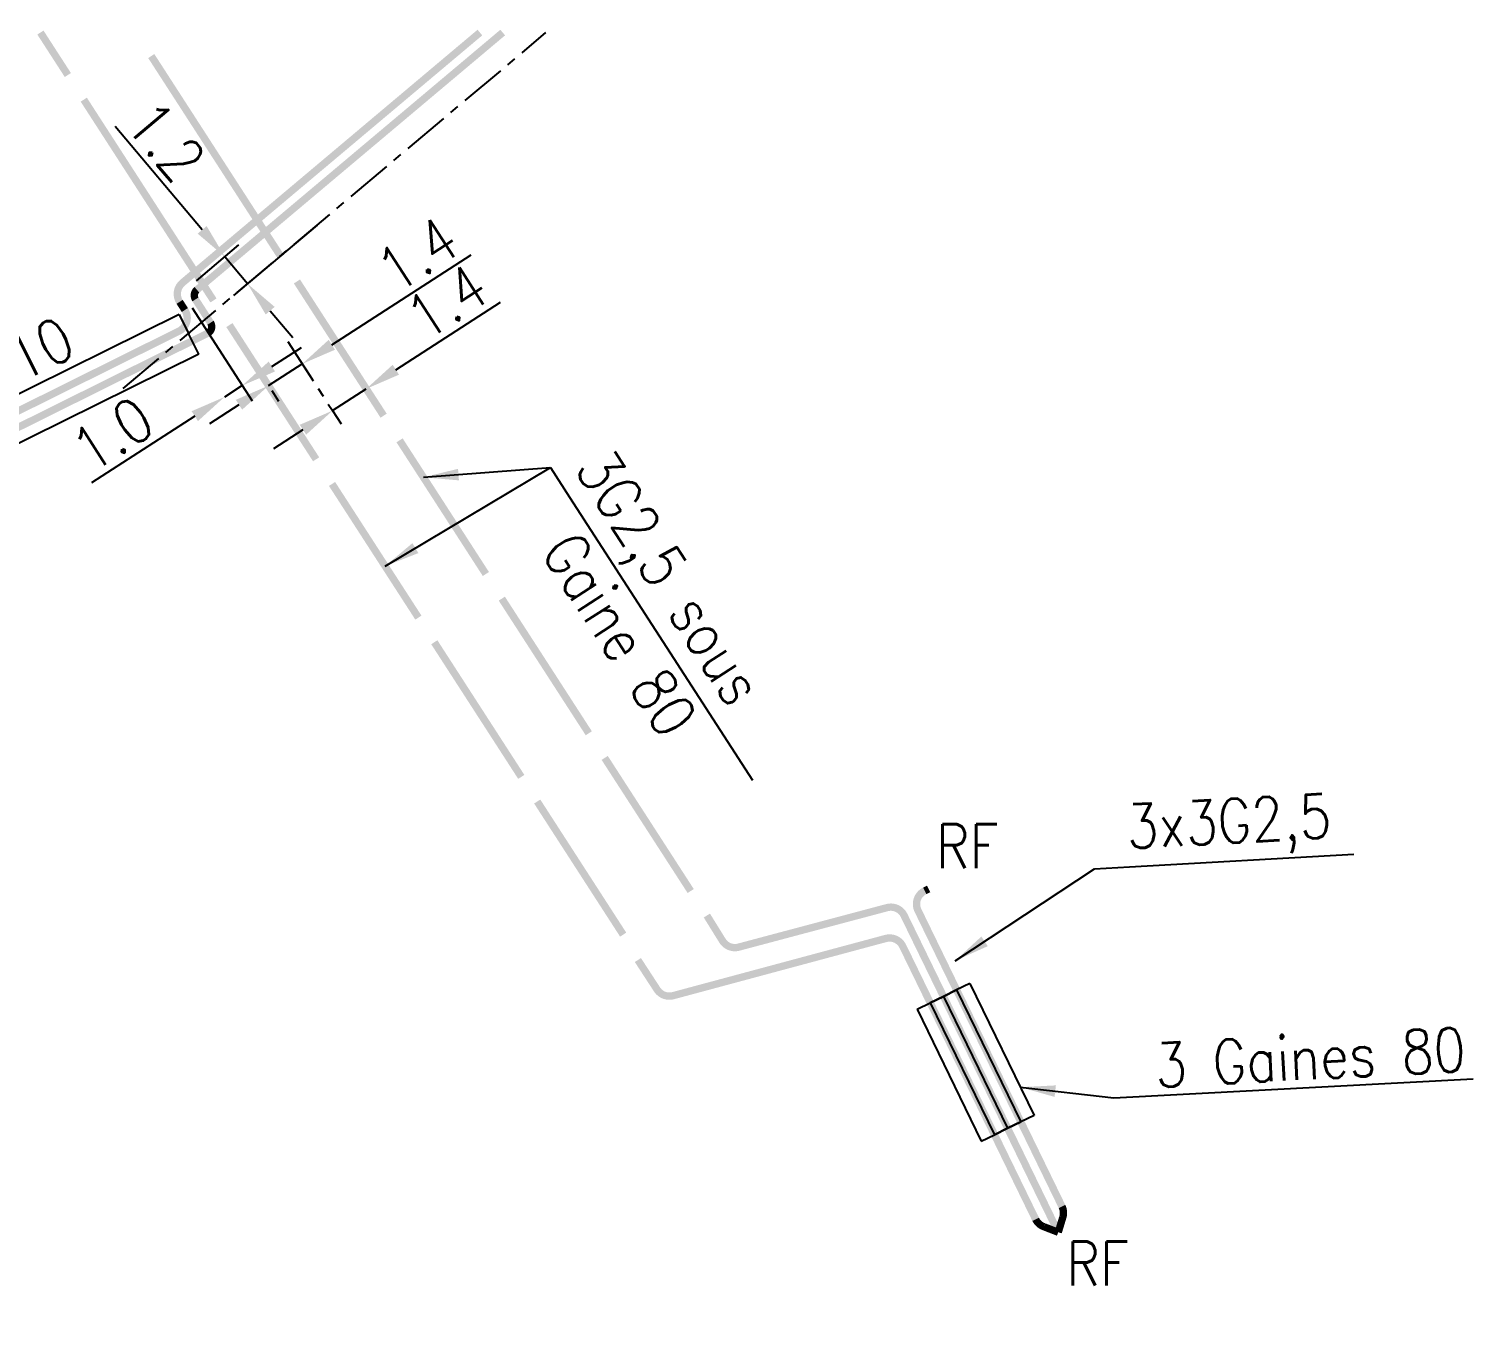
# Model space of a CAD drawing. Header units: millimetres. Extents: x 146114 to 146925, y 142419 to 143000.
# Drawn here: x 146875.79 to 146925.03, y 142956.14 to 143000.12 of the extents above; entities that cross this region are included whole.
import ezdxf
from ezdxf.enums import TextEntityAlignment as Align

# ---------------------------------------------------------------- set-up
doc = ezdxf.new("R2010")
doc.units = ezdxf.units.MM
doc.header["$PDMODE"] = 34
doc.linetypes.add('CENTER', pattern=[50.8, 31.75, -6.35, 6.35, -6.35])
doc.linetypes.add('E_ST_CU', pattern=[2000, 1000, 1000])
doc.layers.get('Defpoints').update_dxf_attribs({"linetype": 'CONTINUOUS'})
doc.layers.add('E_100', color=3, linetype='CONTINUOUS')
doc.layers.add('E_400', color=7, linetype='CONTINUOUS')
doc.styles.get("Standard").update_dxf_attribs({"font": 'romans.shx', "width": 0.85})
doc.dimstyles.get("Standard").update_dxf_attribs({"dimtxt": 1.5, "dimasz": 1.2, "dimexe": 0.625, "dimexo": 0.625, "dimgap": 0.25, "dimtad": 1, "dimdec": 1, "dimzin": 0, "dimdsep": 46, "dimtxsty": 'Standard', "dimcen": -0.5, "dimadec": 0, "dimazin": 0, "dimtfac": 1, "dimtdec": 1, "dimtmove": 0, "dimatfit": 3, "dimfxl": 1, "dimtolj": 1, "dimtzin": 0, "dimarcsym": 0})

# ---------------------------------------------------------------- blocks, each defined once
blk = doc.blocks.new('*D110')
at = {"layer": 'Defpoints', "color": 0, "linetype": 'Continuous', "transparency": 16777216}
for p in [(146881.023, 142991.137), (146882.456, 142987.572), (146882.456, 142987.572)]:
    blk.add_point(p, dxfattribs=at)
at = {"layer": 'E_100', "color": 0, "linetype": 'Continuous', "lineweight": -2, "transparency": 16777216}
for p, q in [((146881.362, 142990.611), (146883.404, 142987.439)), ((146884.075, 142988.615), (146885.084, 142989.264)), ((146883.066, 142987.965), (146882.456, 142987.572)), ((146881.448, 142986.923), (146877.925, 142984.654))]:
    blk.add_line(p, q, dxfattribs=at)
at = {"layer": 'E_100', "color": 0, "linetype": 'Continuous', "transparency": 16777216}
for points in [[(146883.967, 142988.783), (146884.183, 142988.446), (146883.066, 142987.965)], [(146881.339, 142987.091), (146881.556, 142986.754), (146882.456, 142987.572)]]:
    blk.add_solid(points, dxfattribs=at)
at = {"layer": 'E_100', "color": 0, "linetype": 'Continuous', "transparency": 16777216, "insert": (146878.641, 142986.304), "char_height": 1.5, "attachment_point": 5, "rotation": 32.7816}
blk.add_mtext('\\A1;1.0', dxfattribs=at)
blk = doc.blocks.new('*D111')
at = {"layer": 'Defpoints', "color": 0, "linetype": 'Continuous', "transparency": 16777216}
for p in [(146886.1, 142993.838), (146883.246, 142991.436), (146881.023, 142991.137)]:
    blk.add_point(p, dxfattribs=at)
at = {"layer": 'E_100', "color": 0, "linetype": 'Continuous', "lineweight": -2, "transparency": 16777216}
for p, q in [((146881.699, 142993.274), (146878.734, 142996.797)), ((146885.621, 142993.436), (146882.767, 142991.034)), ((146881.502, 142991.539), (146882.95, 142992.758)), ((146883.246, 142991.436), (146882.472, 142992.356)), ((146884.018, 142990.518), (146884.791, 142989.6))]:
    blk.add_line(p, q, dxfattribs=at)
at = {"layer": 'E_100', "color": 0, "linetype": 'Continuous', "transparency": 16777216}
for points in [[(146881.852, 142993.402), (146881.546, 142993.145), (146882.472, 142992.356)], [(146884.171, 142990.647), (146883.865, 142990.389), (146883.246, 142991.436)]]:
    blk.add_solid(points, dxfattribs=at)
at = {"layer": 'E_100', "color": 0, "linetype": 'Continuous', "transparency": 16777216, "insert": (146880.461, 142996.297), "char_height": 1.5, "attachment_point": 5, "rotation": 310.0847}
blk.add_mtext('\\A1;1.2', dxfattribs=at)
blk = doc.blocks.new('*D131')
at = {"layer": 'Defpoints', "color": 0, "linetype": 'Continuous', "transparency": 16777216}
for p in [(146887.294, 142987.853), (146886.144, 142987.11), (146886.144, 142987.11)]:
    blk.add_point(p, dxfattribs=at)
at = {"layer": 'E_100', "color": 0, "linetype": 'Continuous', "lineweight": -2, "transparency": 16777216}
for p, q in [((146888.302, 142988.505), (146891.872, 142990.811)), ((146886.144, 142987.11), (146887.294, 142987.853)), ((146885.136, 142986.459), (146884.128, 142985.808))]:
    blk.add_line(p, q, dxfattribs=at)
at = {"layer": 'E_100', "color": 0, "linetype": 'Continuous', "transparency": 16777216}
for points in [[(146888.194, 142988.673), (146888.411, 142988.337), (146887.294, 142987.853)], [(146885.027, 142986.627), (146885.244, 142986.291), (146886.144, 142987.11)]]:
    blk.add_solid(points, dxfattribs=at)
at = {"layer": 'E_100', "color": 0, "linetype": 'Continuous', "transparency": 16777216, "insert": (146890.048, 142990.823), "char_height": 1.5, "attachment_point": 5, "rotation": 32.8642}
blk.add_mtext('\\A1;1.4', dxfattribs=at)
blk = doc.blocks.new('*D132')
at = {"layer": 'Defpoints', "color": 0, "linetype": 'Continuous', "transparency": 16777216}
for p in [(146884.883, 142989.061), (146883.732, 142988.318), (146883.962, 142987.962)]:
    blk.add_point(p, dxfattribs=at)
at = {"layer": 'E_100', "color": 0, "linetype": 'Continuous', "lineweight": -2, "transparency": 16777216}
for p, q in [((146886.121, 142989.356), (146890.869, 142992.424)), ((146883.962, 142987.962), (146885.113, 142988.705)), ((146885.222, 142988.536), (146885.452, 142988.18)), ((146884.071, 142987.793), (146884.301, 142987.437)), ((146882.954, 142987.311), (146881.946, 142986.659))]:
    blk.add_line(p, q, dxfattribs=at)
at = {"layer": 'E_100', "color": 0, "linetype": 'Continuous', "transparency": 16777216}
for points in [[(146886.012, 142989.524), (146886.229, 142989.188), (146885.113, 142988.705)], [(146882.846, 142987.479), (146883.063, 142987.143), (146883.962, 142987.962)]]:
    blk.add_solid(points, dxfattribs=at)
at = {"layer": 'E_100', "color": 0, "linetype": 'Continuous', "transparency": 16777216, "insert": (146889.045, 142992.436), "char_height": 1.5, "attachment_point": 5, "rotation": 32.8642}
blk.add_mtext('\\A1;1.4', dxfattribs=at)

msp = doc.modelspace()

# ---------------------------------------------------------------- linework, layer by layer
at = {"layer": 'E_100', "linetype": 'E_ST_CU', "const_width": 0.25, "flags": 128}
for points in [[(146830.522, 142966.077), (146834.04, 142956.576, 0.35473), (146834.683, 142956.281), (146836.027, 142956.779), (146838.087, 142957.467), (146842.896, 142959.249), (146852.815, 142962.818), (146855.44, 142963.806), (146860.167, 142965.605), (146861.076, 142965.954, 0.293689), (146863.178, 142968.934), (146863.538, 142971.184), (146864.182, 142972.759), (146865.519, 142974.847), (146866.102, 142975.659), (146867.505, 142977.294), (146868.772, 142978.403), (146870.033, 142979.323, 0.345698), (146870.116, 142979.62), (146869.442, 142981.258), (146868.743, 142982.959, -0.393541), (146868.862, 142983.278), (146881.885, 142989.748, 0.447122), (146881.984, 142990.107), (146881.471, 142990.903, -0.37741), (146881.52, 142991.23), (146891.946, 143000)], [(146869.762, 142984.283), (146880.234, 142989.486), (146880.912, 142989.823, 0.447183), (146881.109, 142990.541), (146880.931, 142990.818, -0.377468), (146881.03, 142991.471), (146881.674, 142992.013), (146891.168, 143000)], [(146906.468, 142970.803), (146906.334, 142970.738, 0.414214), (146906.104, 142970.07), (146911.014, 142959.978, -0.198912), (146911.037, 142959.596), (146910.886, 142959.099)], [(146898.906, 142969.897), (146899.437, 142969.04, 0.330453), (146899.991, 142968.82), (146905.051, 142970.167, -0.358853), (146905.629, 142969.902), (146910.886, 142959.099)], [(146896.554, 142968.38), (146897.209, 142967.375, 0.324666), (146897.758, 142967.166), (146905.005, 142969.115, -0.359579), (146905.585, 142968.851), (146910.115, 142959.541, 0.198912), (146910.401, 142959.287), (146910.886, 142959.099)]]:
    msp.add_lwpolyline(points, format="xyb", dxfattribs=at)
for points in [[(146877.12, 142998.552), (146876.185, 143000)], [(146884.387, 142992.354), (146879.964, 142999.199)], [(146882.085, 142990.867), (146877.663, 142997.712)], [(146887.886, 142986.938), (146887.294, 142987.853), (146884.93, 142991.514)], [(146885.584, 142985.451), (146883.732, 142988.318), (146882.628, 142990.027)], [(146891.372, 142981.541), (146888.429, 142986.098)], [(146889.071, 142980.054), (146886.127, 142984.611)], [(146894.881, 142976.111), (146891.915, 142980.701)], [(146892.579, 142974.624), (146889.614, 142979.214)], [(146898.355, 142970.733), (146895.423, 142975.271)], [(146896.053, 142969.246), (146893.122, 142973.784)]]:
    msp.add_lwpolyline(points, dxfattribs=at)
at = {"layer": 'E_100', "color": 7, "linetype": 'CENTER', "ltscale": 0.05, "flags": 128}
for points in [[(146879.002, 142987.865), (146893.421, 143000)], [(146884.622, 142989.465), (146886.144, 142987.11), (146886.435, 142986.66)]]:
    msp.add_lwpolyline(points, dxfattribs=at)
at = {"layer": 'E_400', "color": 7, "linetype": 'CONTINUOUS'}
for p, q in [((146880.918, 142990.384), (146869.116, 142984.543)), ((146880.918, 142990.384), (146881.25, 142989.712)), ((146881.583, 142989.04), (146881.25, 142989.712)), ((146881.583, 142989.04), (146869.782, 142983.199)), ((146906.972, 142967.142), (146906.523, 142966.923)), ((146906.523, 142966.923), (146906.972, 142967.142)), ((146907.422, 142967.361), (146906.972, 142967.142)), ((146906.972, 142967.142), (146907.422, 142967.361)), ((146906.972, 142967.142), (146909.161, 142962.643)), ((146906.972, 142967.142), (146909.161, 142962.643)), ((146907.871, 142967.579), (146907.422, 142967.361)), ((146907.422, 142967.361), (146909.611, 142962.862)), ((146907.871, 142967.579), (146910.06, 142963.081)), ((146906.073, 142966.704), (146906.523, 142966.923)), ((146906.073, 142966.704), (146908.262, 142962.206)), ((146906.523, 142966.923), (146908.711, 142962.424)), ((146909.611, 142962.862), (146909.161, 142962.643)), ((146909.161, 142962.643), (146909.611, 142962.862)), ((146910.06, 142963.081), (146909.611, 142962.862)), ((146908.262, 142962.206), (146908.711, 142962.424)), ((146909.161, 142962.643), (146908.711, 142962.424)), ((146908.711, 142962.424), (146909.161, 142962.643))]:
    msp.add_line(p, q, dxfattribs=at)

# ---------------------------------------------------------------- texts
at = {"layer": 'E_100', "linetype": 'Continuous', "width": 0.85}
msp.add_text('2x4G10', height=1.5, rotation=26.4384, dxfattribs=at).set_placement((146874.263, 142988.269), align=Align.MIDDLE)
for p in [(146906.716, 142971.507), (146911.162, 142957.28)]:
    msp.add_text('RF', height=1.5, dxfattribs=at).set_placement(p)
at = {"layer": 'E_100', "linetype": 'Continuous', "char_height": 1.5, "attachment_point": 7}
for s, insert, rotation in [('3G2,5 sous\\P  Gaine 80', (146892.265, 142983.772), 302.8642), ('3x3G2,5', (146913.274, 142971.72), 3.1588)]:
    msp.add_mtext(s, dxfattribs=dict(at, insert=insert, rotation=rotation))
at = {"layer": 'E_400', "linetype": 'Continuous', "insert": (146924.808, 142964.594), "char_height": 1.5, "attachment_point": 9, "rotation": 3}
msp.add_mtext('3 Gaines 80', dxfattribs=at)

# ---------------------------------------------------------------- dimensions: what is measured, and where the dimension line sits
at = {"layer": 'E_100', "linetype": 'Continuous'}
for base, p1, p2, angle, picture, middle in [((146883.246, 142991.436), (146881.023, 142991.137), (146886.1, 142993.838), 130.0847, '*D111', (146879.696, 142995.653)), ((146883.962, 142987.962), (146884.883, 142989.061), (146883.732, 142988.318), 32.8642, '*D132', (146889.588, 142991.596)), ((146886.144, 142987.11), (146887.294, 142987.853), (146886.144, 142987.11), 32.8642, '*D131', (146890.591, 142989.983))]:
    dim = msp.add_linear_dim(base=base, p1=p1, p2=p2, angle=angle, dimstyle='Standard', dxfattribs=at)
    dim.commit()
    dim.dimension.update_dxf_attribs({"geometry": picture, "text_midpoint": middle, "dimtype": 160})
dim = msp.add_linear_dim(base=(146882.456, 142987.572), p1=(146881.023, 142991.137), p2=(146882.456, 142987.572), angle=32.7816, text='1.0', dimstyle='Standard', dxfattribs=at)
dim.commit()
dim.dimension.update_dxf_attribs({"geometry": '*D110', "text_midpoint": (146879.182, 142985.464), "dimtype": 160})

# ---------------------------------------------------------------- leaders
msp.add_leader([(146887.937, 142981.809), (146893.577, 142985.167)], dimstyle='Standard', dxfattribs=at)
at = {"layer": 'E_100', "linetype": 'Continuous', "annotation_type": 0, "has_hookline": 1, "hookline_direction": 0}
for points, text_width, horizontal_direction in [([(146889.242, 142984.839), (146893.577, 142985.167), (146894.228, 142984.159)], 11.232, (0.54265, -0.839959, 0)), ([(146907.373, 142968.356), (146912.121, 142971.495), (146913.319, 142971.562)], 7.407, (0.998481, 0.055104, 0))]:
    msp.add_leader(points, dimstyle='Standard', dxfattribs=dict(at, text_width=text_width, horizontal_direction=horizontal_direction))
at = {"layer": 'E_400', "linetype": 'Continuous', "annotation_type": 0, "has_hookline": 1, "hookline_direction": 0, "text_width": 12.021, "horizontal_direction": (0.99863, 0.052336, 0)}
msp.add_leader([(146909.591, 142964.045), (146912.776, 142963.686)], dimstyle='Standard', dxfattribs=at)

doc.saveas('drawing.dxf')
